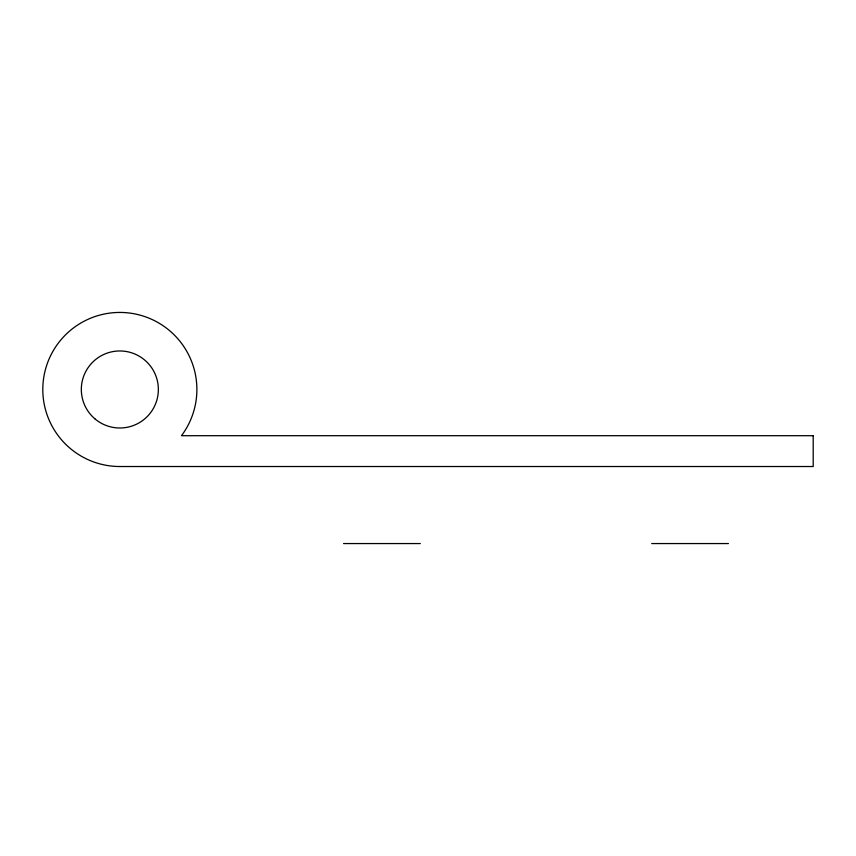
<?xml version="1.0" encoding="UTF-8"?>
<svg xmlns="http://www.w3.org/2000/svg" width="856" height="856" viewBox="0 0 856 856"><rect width="100%" height="100%" fill="white"/><g stroke="black" fill="none" stroke-linecap="round" stroke-linejoin="round"><path stroke-width="1.28" d="M343.556 543.56L420.296 543.56M651.716 543.56L728.456 543.56M813.2 435.704L181.472 435.704A77.04 77.04 0 0 0 151.886 319.416A77.04 77.04 0 0 0 44.566 373.077A77.04 77.04 0 0 0 119.84 466.52L813.2 466.52L813.2 435.704M94.834 418.777A38.52 38.52 0 0 0 157.718 396.489A38.52 38.52 0 0 0 106.968 353.175A38.52 38.52 0 0 0 94.834 418.777"/></g></svg>
